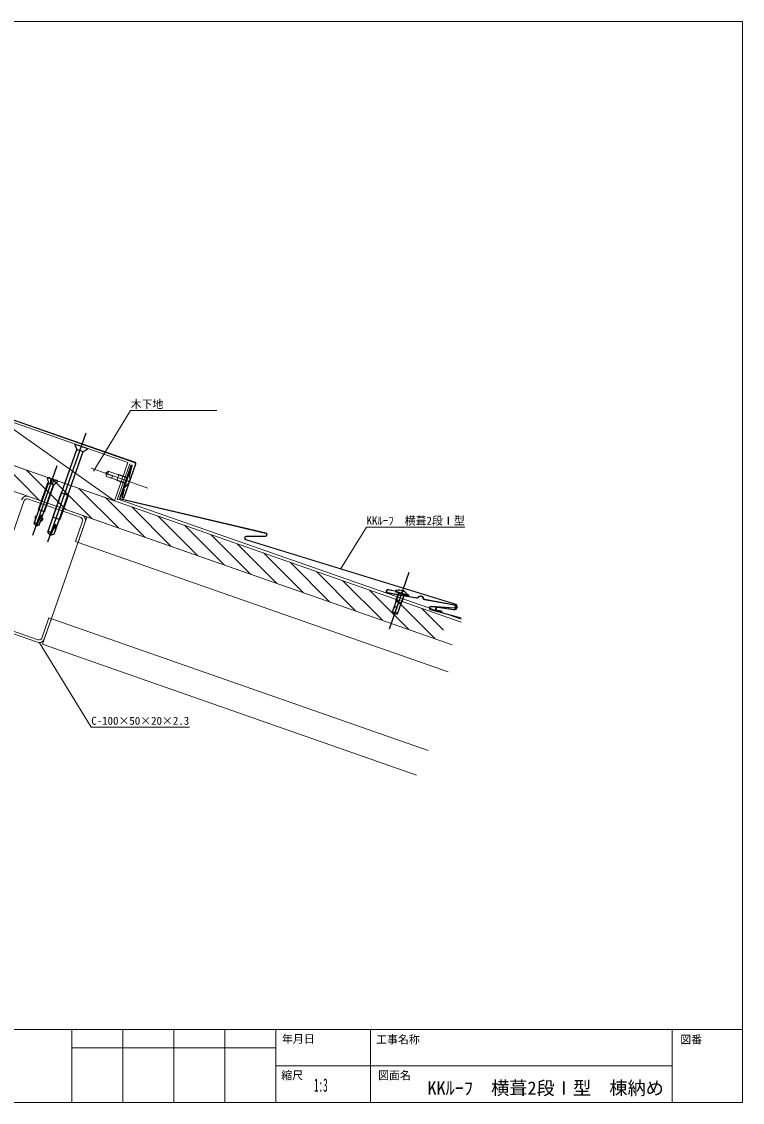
# Model space of a CAD drawing. Units: millimetres, scale not verified. Extents: x -567 to 1761, y -2125 to 401.
# Drawn here: x 1226 to 1761, y -401 to 401 of the extents above; entities that cross this region are included whole.
import ezdxf
from ezdxf.enums import TextEntityAlignment as Align

# ---------------------------------------------------------------- set-up
doc = ezdxf.new("R2010")
doc.units = ezdxf.units.MM
doc.header["$LTSCALE"] = 3
for name, color, linetype, lineweight in [('0-0_0', 7, 'Continuous', 18), ('0-2_LAYER003', 7, 'Continuous', 18), ('0-4_LAYER006', 4, 'Continuous', 18), ('0-5_LAYER007', 4, 'Continuous', 18)]:
    doc.layers.add(name, color=color, linetype=linetype, lineweight=lineweight)
doc.layers.add('0-3_LAYER004', color=7, linetype='Continuous')
doc.styles.add('ＭＳ ゴシック', font='')
doc.styles.get('ＭＳ ゴシック').set_extended_font_data('MS Gothic')

# ---------------------------------------------------------------- blocks, each defined once
blk = doc.blocks.new('GROUP_1(4)')
at = {"layer": '0-3_LAYER004'}
for p, q in [((51.7, 14.954), (80.008, 95.834)), ((51.6, 22.235), (73.073, 83.587)), ((56.319, 20.584), (77.792, 81.935)), ((71.605, 86.961), (71.77, 87.433)), ((71.605, 86.961), (73.073, 83.587)), ((71.77, 87.433), (81.209, 84.13)), ((73.073, 83.587), (77.792, 81.935)), ((77.792, 81.935), (81.044, 83.658)), ((81.044, 83.658), (81.209, 84.13)), ((61.426, 51.217), (55.215, 33.473)), ((66.711, 49.367), (60.501, 31.623)), ((66.711, 49.367), (61.426, 51.217)), ((55.215, 33.473), (60.501, 31.623)), ((54.898, 22.402), (57.427, 28.229)), ((51.6, 22.235), (53.365, 19.711)), ((56.319, 20.584), (53.365, 19.711))]:
    blk.add_line(p, q, dxfattribs=at)
for centre, radius, start, end in [((32.764, 27.474), 24.674, 348.58298, 1.35422), ((52.615, 19.5), 2.918, 47.30271, 110.34995), ((46.863, 25.198), 8.508, 319.84107, 340.8114)]:
    blk.add_arc(centre, radius, start, end, dxfattribs=at)
blk = doc.blocks.new('GROUP_5(4)')
at = {"layer": '0-3_LAYER004'}
for p, q in [((40.567, 19.931), (58.628, 71.532)), ((41.474, 28.576), (51.966, 58.554)), ((44.68, 38.643), (51.683, 58.653)), ((45.25, 27.255), (55.742, 57.233)), ((49.022, 37.124), (56.025, 57.133)), ((51.169, 62.329), (51.334, 62.801)), ((51.169, 62.329), (51.966, 58.554)), ((51.334, 62.801), (58.885, 60.159)), ((56.025, 57.133), (51.683, 58.653)), ((53.851, 61.92), (53.225, 58.114)), ((56.368, 61.039), (54.483, 57.673)), ((55.742, 57.233), (58.72, 59.687)), ((58.72, 59.687), (58.885, 60.159)), ((44.42, 29.248), (46.948, 35.075)), ((49.022, 37.124), (44.68, 38.643)), ((41.474, 28.576), (42.887, 26.557)), ((45.25, 27.255), (42.887, 26.557))]:
    blk.add_line(p, q, dxfattribs=at)
for points in [[(43.311, 33.825), (42.526, 34.1), (41.887, 32.275), (42.673, 32)], [(47.087, 32.503), (47.872, 32.229), (47.233, 30.404), (46.448, 30.679)]]:
    blk.add_lwpolyline(points, dxfattribs=at)
for centre, radius, start, end in [((51.933, 60.343), 2.128, 30.37829, 111.04162), ((54.514, 59.78), 1.802, 26.96807, 114.45184), ((56.892, 58.632), 2.111, 29.97746, 111.44245), ((22.281, 34.491), 24.674, 353.41758, 1.35422), ((42.353, 26.636), 2.131, 42.86638, 114.37126), ((36.384, 32.044), 8.508, 319.84107, 340.8114)]:
    blk.add_arc(centre, radius, start, end, dxfattribs=at)
blk = doc.blocks.new('GROUP_6(4)')
at = {"layer": '0-3_LAYER004'}
for p, q in [((305.033, -49.657), (319.79, -7.495)), ((307.36, -36.955), (312.229, -23.044)), ((309.124, -21.322), (309.254, -22.003)), ((309.124, -21.322), (319.506, -24.955)), ((309.254, -22.003), (318.979, -25.407)), ((309.798, -29.08), (311.946, -22.945)), ((314.634, -21.241), (314.38, -21.966)), ((314.38, -21.966), (314.995, -22.181)), ((315.248, -21.457), (314.995, -22.181)), ((309.798, -29.08), (314.14, -30.6)), ((311.106, -38.361), (316.004, -24.365)), ((314.14, -30.6), (316.287, -24.465)), ((319.506, -24.955), (318.979, -25.407)), ((309.077, -33.562), (308.296, -34.28)), ((308.831, -38.807), (308.913, -37.762))]:
    blk.add_line(p, q, dxfattribs=at)
blk.add_lwpolyline([(307.36, -36.955), (308.831, -38.807), (311.106, -38.361)], dxfattribs=at)
for centre, radius, start, end in [((310.743, -33.343), 12.13, 89.98443, 97.67324), ((312.643, -27.684), 6.743, 36.55931, 106.33157), ((310.743, -33.343), 12.13, 43.74666, 52.90645), ((317.159, -39.757), 8.484, 142.67177, 166.39734), ((309.661, -39.337), 1.744, 34.02418, 115.40842), ((309.626, -34.239), 0.871, 334.58153, 128.99317)]:
    blk.add_arc(centre, radius, start, end, dxfattribs=at)
blk = doc.blocks.new('GROUP_10(4)')
at = {"layer": '0-0_0', "color": 1}
blk.add_lwpolyline([(304.28, -20.395), (308.001, -21.071), (307.939, -21.415), (304.217, -20.739)], dxfattribs=at)
blk = doc.blocks.new('GROUP_11(4)')
at = {"layer": '0-0_0', "color": 1}
blk.add_lwpolyline([(340.477, -36.094), (343.923, -36.605), (343.975, -36.259), (340.529, -35.748)], dxfattribs=at)
blk = doc.blocks.new('GROUP_13(2)')
at = {"layer": '0-4_LAYER006'}
blk.add_lwpolyline([(110.924, 73.73), (101.013, 45.414), (1.908, 80.1), (11.819, 108.416)], close=True, dxfattribs=at)
blk = doc.blocks.new('GROUP_16(1)')
at = {"layer": '0-5_LAYER007', "color": 7}
blk.add_lwpolyline([(47.05, -56.48), (52.336, -41.378), (54.224, -42.039), (48.938, -57.141)], dxfattribs=at)
blk = doc.blocks.new('GROUP_17(1)')
at = {"layer": '0-5_LAYER007', "color": 7}
blk.add_lwpolyline([(79.33, 29.694), (74.045, 14.592), (72.157, 15.253)], dxfattribs=at)

msp = doc.modelspace()

# ---------------------------------------------------------------- linework, layer by layer
at = {"layer": '0-0_0', "color": 3}
for p, q in [((1310.183, 73.584), (1196.106, 113.511)), ((1310.315, 73.962), (1196.238, 113.888)), ((1284.112, 74.95), (1307.054, 112.331)), ((1331.354, 112.331), (1307.054, 112.331)), ((1310.551, 72.82), (1301.895, 48.09)), ((1310.928, 72.687), (1302.264, 47.933)), ((1301.99, 54.107), (1300.575, 48.511)), ((1302.427, 53.996), (1301.012, 48.401)), ((1301.99, 54.107), (1302.427, 53.996))]:
    msp.add_line(p, q, dxfattribs=at)
at = {"layer": '0-0_0', "color": 4}
for p, q in [((1279.447, 67.35), (1307.054, 112.331)), ((1370.884, 112.331), (1307.054, 112.331)), ((1205.819, 108.416), (1295.013, 45.414)), ((1552.341, -44.651), (1195.908, 80.1)), ((1239.286, 45.847), (1209.947, 75.187)), ((1297.148, 46.247), (1306.418, 72.733)), ((1258.868, 38.994), (1229.528, 68.333)), ((1545.732, -61.409), (1195.908, 61.03)), ((1278.449, 32.14), (1249.109, 61.48)), ((1298.03, 25.287), (1268.691, 54.626)), ((1317.612, 18.433), (1288.272, 47.773)), ((1552.341, -42.532), (1297.148, 46.785)), ((1337.193, 11.58), (1307.854, 40.919)), ((1356.775, 4.726), (1327.435, 34.066)), ((1376.356, -2.127), (1347.017, 27.212)), ((1462.891, -5.353), (1482.057, 25.876)), ((1554.957, 25.876), (1482.057, 25.876)), ((1395.937, -8.981), (1366.598, 20.359)), ((1415.519, -15.834), (1386.179, 13.505)), ((1435.1, -22.688), (1405.761, 6.652)), ((1454.682, -29.541), (1425.342, -0.202)), ((1474.263, -36.394), (1444.924, -7.055)), ((1493.845, -43.248), (1464.505, -13.909)), ((1513.426, -50.101), (1484.087, -20.762)), ((1533.007, -56.955), (1503.668, -27.616)), ((1539.252, -50.471), (1523.249, -34.469)), ((1277.798, -122.567), (1239.402, -60.007)), ((1277.798, -122.567), (1350.698, -122.567))]:
    msp.add_line(p, q, dxfattribs=at)
at = {"layer": '0-0_0'}
for p, q in [((1304.924, 73.73), (1295.013, 45.414)), ((1277.715, 69.598), (1319.877, 54.842)), ((1288.565, 65.801), (1289.433, 65.213)), ((1290.332, 67.301), (1304.328, 62.403)), ((1296.772, 60.492), (1298.292, 64.833)), ((1298.292, 64.833), (1304.427, 62.686)), ((1302.416, 55.126), (1306.05, 65.508)), ((1306.05, 65.508), (1305.369, 65.378)), ((1289.096, 63.496), (1303.006, 58.627)), ((1292.819, 62.723), (1291.77, 62.56)), ((1296.772, 60.492), (1302.907, 58.344)), ((1305.19, 59.637), (1305.406, 60.252)), ((1305.915, 59.383), (1305.19, 59.637)), ((1306.13, 59.998), (1305.406, 60.252)), ((1231.234, 48.666), (1270.876, 34.791)), ((1228.025, 45.551), (1197.633, -41.284)), ((1270.216, 32.903), (1230.574, 46.778)), ((1274.61, 33.35), (1241.64, -60.85)), ((1545.732, -61.409), (1270.876, 34.791)), ((1266.157, 15.253), (1271.443, 30.355)), ((1542.786, -81.567), (1268.045, 14.592)), ((1237.841, -59.595), (1198.199, -45.72)), ((1198.86, -43.833), (1238.502, -57.707)), ((1527.74, -139.87), (1246.336, -41.378)), ((1241.64, -60.924), (1519.276, -158.097)), ((627, -346.95), (1761, -346.95)), ((1263.525, -346.95), (1263.525, -400.95)), ((1301.325, -346.95), (1301.325, -400.95)), ((1339.125, -346.95), (1339.125, -400.95)), ((1376.925, -346.95), (1376.925, -400.95)), ((1414.725, -346.95), (1414.725, -400.95)), ((1484.925, -346.95), (1484.925, -400.95)), ((1708.857, -346.95), (1708.857, -400.95)), ((1414.725, -360.45), (1263.525, -360.45)), ((1708.857, -373.95), (1414.725, -373.95))]:
    msp.add_line(p, q, dxfattribs=at)
at = {"layer": '0-0_0', "color": 1}
for p, q in [((1299.002, 47.897), (1307.288, 71.571)), ((1299.363, 47.718), (1307.665, 71.439)), ((1307.858, 71.341), (1305.84, 63.871)), ((1308.244, 71.237), (1306.226, 63.767)), ((1305.84, 63.871), (1306.226, 63.767)), ((1299.716, 46.594), (1407.28, 21.187)), ((1299.791, 46.936), (1407.36, 21.527)), ((1392.474, 16.465), (1547.59, -31.29)), ((1392.578, 16.799), (1547.694, -30.956)), ((1407.057, 19.213), (1392.799, 19.122)), ((1392.801, 18.772), (1407.059, 18.863)), ((1519.066, -26.913), (1497.798, -23.052)), ((1497.86, -22.707), (1519.128, -26.569)), ((1502.001, -21.071), (1498.28, -20.395)), ((1520.076, -26.223), (1520.292, -25.963)), ((1520.346, -26.447), (1520.561, -26.187)), ((1524.101, -27.128), (1523.99, -26.809)), ((1524.431, -27.014), (1524.321, -26.695)), ((1547.275, -32.034), (1525.135, -28.015)), ((1525.198, -27.67), (1547.338, -31.69)), ((1552.341, -41.709), (1529.528, -35.472)), ((1552.341, -41.346), (1529.62, -35.135)), ((1529.954, -33.172), (1547.003, -34.365)), ((1547.027, -34.016), (1529.978, -32.823)), ((1534.822, -33.769), (1546.651, -35.524)), ((1546.702, -35.178), (1534.874, -33.423))]:
    msp.add_line(p, q, dxfattribs=at)
at = {"layer": '0-0_0'}
msp.add_lwpolyline([(627, 400.95), (1761, 400.95), (1761, -400.95), (627, -400.95)], close=True, dxfattribs=at)
for points in [[(1289.096, 63.496), (1288.565, 65.801), (1290.332, 67.301)], [(1302.416, 55.126), (1301.965, 55.652), (1305.369, 65.378)]]:
    msp.add_lwpolyline(points, dxfattribs=at)
at = {"layer": '0-0_0', "color": 3}
for centre, radius, start, end in [((1309.984, 73.018), 0.6, 340.70995, 70.70995), ((1309.984, 73.018), 1, 340.70995, 70.70995), ((1301.462, 48.27), 0.919, 163.80752, 337.36878), ((1301.462, 48.27), 0.469, 163.80752, 337.36878)]:
    msp.add_arc(centre, radius, start, end, dxfattribs=at)
at = {"layer": '0-0_0'}
for centre, radius, start, end in [((1288.668, 66.78), 1.744, 296.01149, 17.39573), ((1293.016, 72.904), 8.484, 245.02256, 268.74814), ((1292.632, 63.573), 0.871, 282.42674, 76.83837), ((1294.029, 63.889), 12.13, 358.51346, 7.67324), ((1294.029, 63.889), 12.13, 313.74666, 321.43547), ((1299.637, 61.844), 6.743, 305.08833, 14.8606), ((1229.913, 44.89), 4, 70.70991, 160.71), ((1229.913, 44.89), 2, 70.70991, 160.71), ((1269.555, 31.015), 2, 340.70991, 70.71), ((1269.555, 31.015), 4, 340.70991, 70.71), ((1239.163, -55.82), 4, 250.70991, 340.70995), ((1239.163, -55.82), 2, 250.70981, 340.70995)]:
    msp.add_arc(centre, radius, start, end, dxfattribs=at)
at = {"layer": '0-0_0', "color": 1}
for centre, radius, start, end in [((1307.776, 71.433), 0.507, 337.2799, 164.2162), ((1307.776, 71.433), 0.107, 337.2799, 164.2162), ((1299.946, 47.567), 1, 160.70995, 256.70995), ((1299.929, 47.52), 0.6, 160.70995, 256.70995), ((1392.807, 17.772), 1.35, 90.36628, 256.71035), ((1392.808, 17.772), 1, 90.36723, 256.71001), ((1407.05, 20.213), 1, 270.36723, 76.71001), ((1407.05, 20.213), 1.35, 270.36628, 76.71035), ((1498.039, -21.723), 1.35, 79.70996, 259.70996), ((1498.039, -21.723), 1, 79.71006, 259.71006), ((1519.307, -25.585), 1.35, 259.71049, 320.31989), ((1519.307, -25.585), 1, 259.70911, 320.31908), ((1522.1, -27.464), 2.35, 19.10052, 140.3192), ((1522.1, -27.464), 2, 19.10106, 140.31853), ((1525.376, -26.687), 1.35, 199.10073, 259.71009), ((1525.376, -26.687), 1, 199.10141, 259.70996), ((1546.995, -33.2), 2.35, 261.55905, 72.71174), ((1546.995, -33.2), 2, 261.56144, 72.7095), ((1547.097, -33.018), 1.35, 265.9978, 79.71084), ((1547.097, -33.018), 1, 265.99682, 79.71115), ((1529.884, -34.17), 1.35, 85.9971, 254.71216), ((1529.884, -34.17), 1, 85.99907, 254.71055), ((1534.677, -34.759), 1.35, 81.61888, 261.503), ((1534.674, -34.758), 1, 81.47139, 261.65058)]:
    msp.add_arc(centre, radius, start, end, dxfattribs=at)

# ---------------------------------------------------------------- block references
at = {"layer": '0-0_0'}
for name in ['GROUP_13(2)', 'GROUP_1(4)', 'GROUP_5(4)', 'GROUP_17(1)', 'GROUP_6(4)', 'GROUP_10(4)', 'GROUP_11(4)', 'GROUP_16(1)']:
    msp.add_blockref(name, (1194, 0), dxfattribs=at)

# ---------------------------------------------------------------- texts
at = {"layer": '0-0_0', "style": 'ＭＳ ゴシック'}
for s, p in [('木下地', (1307.054, 112.331)), ('㏍ﾙｰﾌ\u3000横葺2段Ⅰ型', (1482.057, 25.876)), ('C-100×50×20×2.3', (1277.798, -122.567)), ('年月日', (1419.35, -358.65)), ('工事名称', (1489.2, -359.05)), ('図番', (1714.9, -359.1)), ('縮尺', (1418.8, -385.65)), ('図面名', (1490.65, -385.65))]:
    msp.add_text(s, height=5.938, dxfattribs=at).set_placement(p, align=Align.BOTTOM_LEFT)
at = {"layer": '0-0_0', "style": 'ＭＳ ゴシック', "width": 0.5}
msp.add_text('1:3', height=9.897, dxfattribs=at).set_placement((1443.15, -396.05), align=Align.BOTTOM_LEFT)
at = {"layer": '0-2_LAYER003', "style": 'ＭＳ ゴシック'}
msp.add_text('㏍ﾙｰﾌ\u3000横葺2段Ⅰ型\u3000棟納め', height=9.897, dxfattribs=at).set_placement((1527.286, -398.22), align=Align.BOTTOM_LEFT)

doc.saveas('drawing.dxf')
